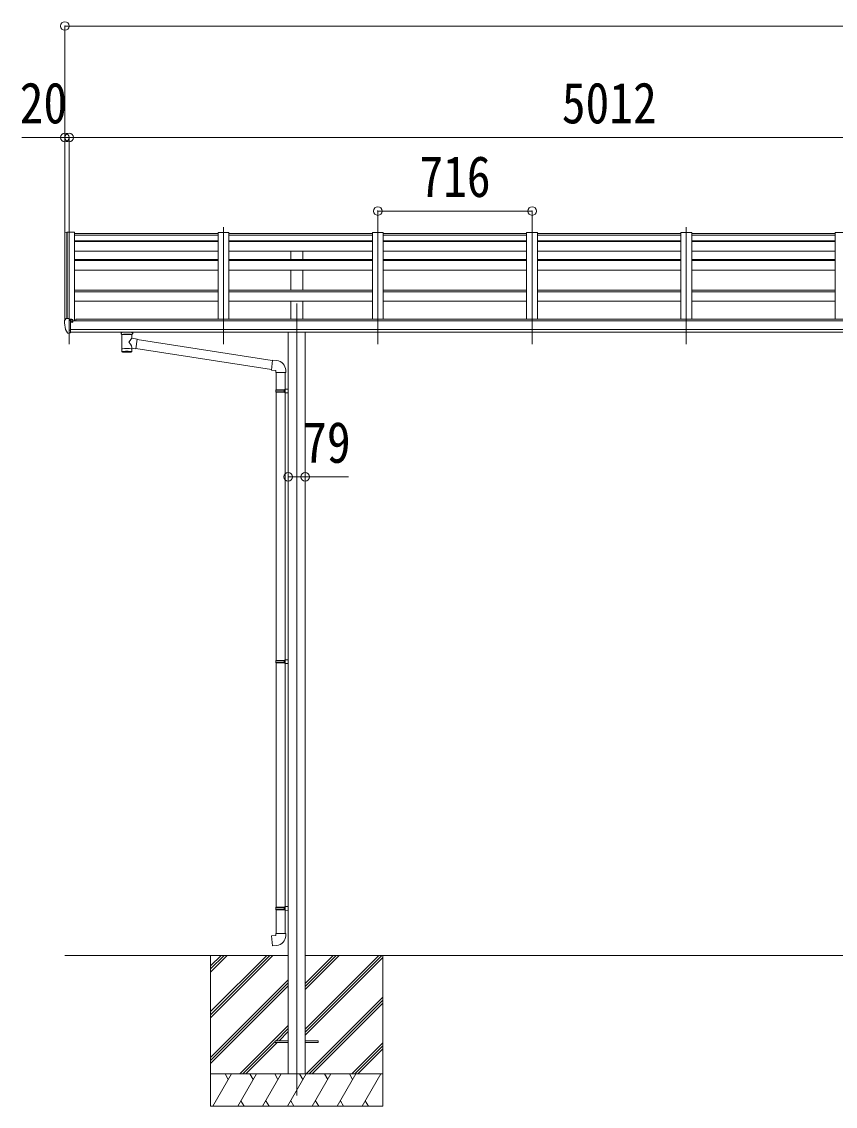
# Model space of a CAD drawing. Units: millimetres at full size, sheet at 1:40. Extents: x -11181 to 11305, y -7804 to 7716.
# Drawn here: x -1186 to 2590, y -4439 to 594 of the extents above; entities that cross this region are included whole.
import ezdxf
from ezdxf.enums import TextEntityAlignment as Align

# ---------------------------------------------------------------- set-up
doc = ezdxf.new("R2010")
doc.units = ezdxf.units.MM
doc.header["$LTSCALE"] = 40
doc.header["$PDMODE"] = 32
doc.header["$PDSIZE"] = 40
for name, color, linetype, lineweight in [('0-0_0', 7, 'Continuous', 9), ('0-1_本体', 4, 'Continuous', 9), ('0-2_部品', 7, 'Continuous', 9), ('0-8_PARTS2', 2, 'Continuous', 9), ('0-A_寸法', 6, 'Continuous', 9)]:
    doc.layers.add(name, color=color, linetype=linetype, lineweight=lineweight)
doc.styles.add('ＭＳ ゴシック', font='')
doc.styles.get('ＭＳ ゴシック').set_extended_font_data('MS Gothic')

msp = doc.modelspace()

# ---------------------------------------------------------------- linework, layer by layer
at = {"layer": '0-0_0'}
for p, q in [((-985.53, -3739.42), (50.97, -3739.42)), ((-309.53, -3739.42), (-309.53, -4439.42)), ((-309.53, -4000.15), (-48.8, -3739.42)), ((-309.53, -4014.29), (-34.66, -3739.42)), ((-309.53, -4028.44), (-20.51, -3739.42)), ((-309.53, -3816.31), (-232.65, -3739.42)), ((-309.53, -3802.16), (-246.79, -3739.42)), ((-309.53, -3788.02), (-260.93, -3739.42)), ((129.97, -3739.42), (2950.97, -3739.42)), ((129.97, -4081.15), (471.7, -3739.42)), ((129.97, -4095.29), (485.84, -3739.42)), ((129.97, -3897.3), (287.85, -3739.42)), ((129.97, -3883.16), (273.71, -3739.42)), ((129.97, -3869.02), (259.57, -3739.42)), ((129.97, -4109.44), (490.47, -3748.94)), ((490.47, -3739.42), (490.47, -4439.42)), ((-309.53, -4212.28), (50.97, -3851.79)), ((-309.53, -4226.43), (50.97, -3865.93)), ((-309.53, -4240.57), (50.97, -3880.07)), ((133.83, -4289.42), (490.47, -3932.79)), ((147.97, -4289.42), (490.47, -3946.93)), ((162.12, -4289.42), (490.47, -3961.07)), ((-174.54, -4289.42), (50.97, -4063.92)), ((-5.88, -4134.91), (50.97, -4078.06)), ((8.26, -4134.91), (50.97, -4092.2)), ((-160.39, -4289.42), (-9.53, -4138.56)), ((-146.25, -4289.42), (-0.74, -4143.91)), ((345.96, -4289.42), (490.47, -4144.92)), ((360.11, -4289.42), (490.47, -4159.06)), ((374.25, -4289.42), (490.47, -4173.2)), ((490.47, -4289.42), (-309.53, -4289.42)), ((-299.24, -4439.42), (-212.64, -4289.42)), ((-227.64, -4315.41), (-242.64, -4289.42)), ((-183.77, -4439.42), (-97.17, -4289.42)), ((-112.17, -4315.41), (-127.17, -4289.42)), ((-68.3, -4439.42), (18.3, -4289.42)), ((3.3, -4315.41), (-11.7, -4289.42)), ((47.17, -4439.42), (133.77, -4289.42)), ((118.77, -4315.41), (103.77, -4289.42)), ((162.64, -4439.42), (249.24, -4289.42)), ((234.24, -4315.41), (219.24, -4289.42)), ((278.11, -4439.42), (364.71, -4289.42)), ((334.71, -4289.42), (349.71, -4315.41)), ((393.58, -4439.42), (480.18, -4289.42)), ((-168.77, -4413.45), (-153.77, -4439.42)), ((-53.3, -4413.44), (-38.3, -4439.42)), ((62.17, -4413.44), (77.17, -4439.42)), ((177.64, -4413.45), (192.64, -4439.42)), ((293.11, -4413.45), (308.11, -4439.42)), ((408.58, -4413.45), (423.58, -4439.42)), ((-309.53, -4439.42), (490.47, -4439.42))]:
    msp.add_line(p, q, dxfattribs=at)
at = {"layer": '0-1_本体'}
for p, q in [((-985.52, -384.4), (-985.53, -790.04)), ((-984.58, -383.52), (-976.75, -383.11)), ((-976.53, -383.18), (-976.53, -783.49)), ((-976.45, -383.3), (-975.83, -384.92)), ((-940.53, -383.1), (-940.53, -793.67)), ((-274.53, -389.18), (-940.53, -389.18)), ((-940.53, -396.1), (-274.53, -396.1)), ((-274.53, -383.7), (-274.53, -783.27)), ((-224.53, -383.7), (-274.53, -383.7)), ((-224.53, -383.7), (-224.53, -783.27)), ((441.47, -389.18), (-224.53, -389.18)), ((-224.53, -396.1), (441.47, -396.1)), ((441.47, -383.7), (441.47, -783.27)), ((491.47, -383.7), (441.47, -383.7)), ((491.47, -383.7), (491.47, -783.27)), ((1157.47, -389.18), (491.47, -389.18)), ((491.47, -396.1), (1157.47, -396.1)), ((1157.47, -383.7), (1157.47, -783.27)), ((1207.47, -383.7), (1157.47, -383.7)), ((1207.47, -383.7), (1207.47, -783.27)), ((1873.47, -389.18), (1207.47, -389.18)), ((1207.47, -396.1), (1873.47, -396.1)), ((1873.47, -383.7), (1873.47, -783.27)), ((1923.47, -383.7), (1873.47, -383.7)), ((1923.47, -383.7), (1923.47, -783.27)), ((2589.47, -389.18), (1923.47, -389.18)), ((1923.47, -396.1), (2589.47, -396.1)), ((2589.47, -383.7), (2589.47, -783.27)), ((2639.47, -383.7), (2589.47, -383.7)), ((-940.53, -422.81), (-274.53, -422.81)), ((-940.53, -425.66), (-274.53, -425.66)), ((-224.53, -422.81), (441.47, -422.81)), ((-224.53, -425.66), (441.47, -425.66)), ((491.47, -422.81), (1157.47, -422.81)), ((491.47, -425.66), (1157.47, -425.66)), ((1207.47, -422.81), (1873.47, -422.81)), ((1207.47, -425.66), (1873.47, -425.66)), ((1923.47, -422.81), (2589.47, -422.81)), ((1923.47, -425.66), (2589.47, -425.66)), ((-940.53, -470.39), (-274.53, -470.39)), ((-224.53, -470.39), (441.47, -470.39)), ((62.97, -509.08), (62.97, -470.39)), ((117.97, -509.08), (117.97, -470.39)), ((491.47, -470.39), (1157.47, -470.39)), ((1207.47, -470.39), (1873.47, -470.39)), ((1923.47, -470.39), (2589.47, -470.39)), ((-940.53, -509.08), (-274.53, -509.08)), ((-940.53, -514.37), (-274.53, -514.37)), ((-224.53, -509.08), (441.47, -509.08)), ((-224.53, -514.37), (441.47, -514.37)), ((491.47, -509.08), (1157.47, -509.08)), ((491.47, -514.37), (1157.47, -514.37)), ((1207.47, -509.08), (1873.47, -509.08)), ((1207.47, -514.37), (1873.47, -514.37)), ((1923.47, -509.08), (2589.47, -509.08)), ((1923.47, -514.37), (2589.47, -514.37)), ((-940.53, -558.45), (-274.53, -558.45)), ((-224.53, -558.45), (441.47, -558.45)), ((62.97, -652), (62.97, -558.45)), ((117.97, -652), (117.97, -558.45)), ((491.47, -558.45), (1157.47, -558.45)), ((1207.47, -558.45), (1873.47, -558.45)), ((1923.47, -558.45), (2589.47, -558.45)), ((-940.53, -652), (-274.53, -652)), ((-224.53, -652), (441.47, -652)), ((491.47, -652), (1157.47, -652)), ((1207.47, -652), (1873.47, -652)), ((1923.47, -652), (2589.47, -652)), ((-940.53, -658.8), (-274.53, -658.8)), ((-940.53, -702.35), (-274.53, -702.35)), ((-224.53, -658.8), (441.47, -658.8)), ((-224.53, -702.35), (441.47, -702.35)), ((62.97, -786.97), (62.97, -702.35)), ((117.97, -786.97), (117.97, -702.35)), ((491.47, -658.8), (1157.47, -658.8)), ((491.47, -702.35), (1157.47, -702.35)), ((1207.47, -658.8), (1873.47, -658.8)), ((1207.47, -702.35), (1873.47, -702.35)), ((1923.47, -658.8), (2589.47, -658.8)), ((1923.47, -702.35), (2589.47, -702.35)), ((4039.97, -793.67), (-959.03, -793.67)), ((-935.53, -793.67), (-935.53, -786.97)), ((4016.47, -786.97), (-935.53, -786.97)), ((-959.03, -834.9), (4039.97, -834.9)), ((4039.97, -846.74), (-959.03, -846.67)), ((50.97, -846.84), (50.97, -4289.42)), ((129.97, -846.84), (129.97, -4289.42))]:
    msp.add_line(p, q, dxfattribs=at)
msp.add_lwpolyline([(-975.83, -783.49), (-975.83, -383.1), (-940.53, -383.1)], dxfattribs=at)
msp.add_circle((-951.56, -798.41), 3, dxfattribs=at)
for centre, radius, start, end in [((-984.53, -384.52), 1, 93, 173.32986), ((-976.73, -383.41), 0.301, 21.06327, 92.86679)]:
    msp.add_arc(centre, radius, start, end, dxfattribs=at)
at = {"layer": '0-2_部品'}
for p, q in [((-987.53, -793.06), (-987.53, -793.69)), ((-980.62, -784.26), (-984.69, -790.07)), ((-965.53, -852.19), (-965.53, -783.69)), ((-964.03, -784.61), (-965.53, -784.61)), ((-959.03, -793.42), (-965.53, -793.03)), ((-964.03, -784.61), (-964.03, -790.78)), ((-954.35, -786.11), (-964.03, -785.38)), ((-964.03, -788.38), (-950.03, -788.43)), ((-954.56, -798.61), (-954.03, -798.61)), ((-954.03, -798.61), (-953.73, -798.61)), ((-953.53, -788.42), (-953.53, -786.52)), ((-949.03, -789.54), (-949.03, -793.5)), ((-973.15, -850.38), (-982.9, -835)), ((-967.03, -852.1), (-970.74, -851.87)), ((-967.03, -852.1), (-965.53, -852.19)), ((-965.53, -849.99), (-965.03, -849.99)), ((-965.03, -849.99), (-964.53, -848.99)), ((-959.03, -848.99), (-964.53, -848.99)), ((-725.03, -853), (-725.03, -846.88)), ((-671.03, -853), (-671.03, -846.88)), ((-720.93, -857.5), (-720.95, -937.79)), ((-675.13, -875.07), (-675.13, -857.49)), ((-649.91, -878.98), (-675.13, -875.07)), ((-649.91, -878.98), (-656.93, -924.24)), ((-23.07, -978.29), (-650.22, -880.99)), ((-675.11, -937.79), (-675.13, -921.16)), ((-675.13, -921.41), (-656.93, -924.24)), ((-26.74, -1020.22), (-656.66, -922.5)), ((-2.11, -978.67), (-22.94, -976.85)), ((-7.03, -1034.42), (38.97, -1034.42)), ((-5.03, -1034.42), (-5.03, -1113.68)), ((36.97, -1034.42), (36.97, -1111.12)), ((38.97, -1034.42), (38.97, -1023.5)), ((-7.03, -1115.68), (-6.03, -1113.68)), ((-7.03, -1115.68), (36.97, -1115.68)), ((-7.03, -1115.68), (-7.03, -1123.68)), ((-7.03, -1123.68), (36.97, -1123.68)), ((-7.03, -1123.68), (-6.03, -1125.68)), ((-6.03, -1113.68), (36.97, -1113.68)), ((-6.03, -1125.68), (36.97, -1125.68)), ((-5.03, -1125.68), (-5.03, -2369.86)), ((32.49, -1115.68), (32.07, -1113.68)), ((34.97, -1111.18), (50.97, -1110.71)), ((34.97, -1113.18), (34.97, -1111.18)), ((34.97, -1113.18), (36.97, -1113.18)), ((34.97, -1128.18), (34.97, -1126.18)), ((34.97, -1128.18), (50.97, -1128.65)), ((36.97, -1128.23), (36.97, -2367.3)), ((50.97, -1110.71), (50.97, -1128.65)), ((-7.03, -2371.86), (-6.03, -2369.86)), ((-7.03, -2371.86), (36.97, -2371.86)), ((-7.03, -2371.86), (-7.03, -2379.86)), ((-7.03, -2379.86), (36.97, -2379.86)), ((-7.03, -2379.86), (-6.03, -2381.86)), ((-6.03, -2369.86), (36.97, -2369.86)), ((-6.03, -2381.86), (36.97, -2381.86)), ((-5.03, -2381.86), (-5.03, -3515.02)), ((32.49, -2371.86), (32.07, -2369.86)), ((34.97, -2367.36), (50.97, -2366.89)), ((34.97, -2369.36), (34.97, -2367.36)), ((34.97, -2369.36), (36.97, -2369.36)), ((34.97, -2384.36), (34.97, -2382.36)), ((34.97, -2384.36), (50.97, -2384.83)), ((36.97, -2384.42), (36.97, -3512.46)), ((50.97, -2366.89), (50.97, -2384.83)), ((-7.03, -3517.02), (-6.03, -3515.02)), ((-7.03, -3517.02), (36.97, -3517.02)), ((-7.03, -3517.02), (-7.03, -3525.02)), ((-6.03, -3515.02), (36.97, -3515.02)), ((32.49, -3517.02), (32.07, -3515.02)), ((34.97, -3512.52), (50.97, -3512.05)), ((34.97, -3514.52), (34.97, -3512.52)), ((34.97, -3514.52), (36.97, -3514.52)), ((50.97, -3512.05), (50.97, -3529.99)), ((-7.03, -3525.02), (36.97, -3525.02)), ((-7.03, -3525.02), (-6.03, -3527.02)), ((-6.03, -3527.02), (36.97, -3527.02)), ((-5.03, -3527.02), (-5.03, -3637.02)), ((34.97, -3529.52), (34.97, -3527.52)), ((34.97, -3529.52), (50.97, -3529.99)), ((36.97, -3529.58), (36.97, -3637.02)), ((-7.03, -3637.02), (38.97, -3637.02)), ((-7.03, -3647.02), (-7.03, -3637.02)), ((38.97, -3637.02), (38.97, -3647.94))]:
    msp.add_line(p, q, dxfattribs=at)
at = {"layer": '0-2_部品', "color": 4}
for p, q in [((-9.53, -4134.91), (50.97, -4134.91)), ((-9.53, -4134.91), (-9.53, -4143.91)), ((-9.53, -4143.91), (50.97, -4143.91)), ((129.97, -4134.91), (190.47, -4134.91)), ((129.97, -4143.91), (190.47, -4143.91)), ((190.47, -4134.91), (190.47, -4143.91))]:
    msp.add_line(p, q, dxfattribs=at)
at = {"layer": '0-2_部品'}
for points in [[(-965.53, -783.69), (-977.53, -783.69), (-979.86, -783.83)], [(-959.03, -848.99), (-959.03, -790.78), (-964.03, -790.78)], [(-954.35, -786.11), (-954.19, -786.12), (-954.03, -786.16), (-953.89, -786.2), (-953.76, -786.25), (-953.66, -786.31), (-953.59, -786.38), (-953.54, -786.45), (-953.53, -786.52)], [(-953.73, -797.42), (-953.73, -798.61), (-949.03, -798.61)], [(-949.03, -796.99), (-949.03, -798.61), (-948.56, -798.61)], [(-965.53, -838.3), (-962.37, -837.89), (-959.03, -837.46)], [(-724.99, -853.06), (-725.01, -852.7), (-724.77, -851.74), (-724.25, -850.86), (-723.44, -850.02), (-722.33, -849.22), (-720.93, -848.5)], [(-724.99, -852.94), (-725.01, -853.3), (-724.77, -854.26), (-724.25, -855.14), (-723.44, -855.98), (-722.33, -856.77), (-720.93, -857.5)], [(-675.13, -848.51), (-674.9, -848.6), (-673.54, -849.34), (-672.43, -850.19), (-671.67, -851.05), (-671.21, -851.95), (-671.04, -852.84)], [(-675.13, -857.49), (-674.9, -857.39), (-673.54, -856.66), (-672.43, -855.81), (-671.67, -854.95), (-671.21, -854.05), (-671.04, -853.16)], [(-22.94, -976.85), (-26.95, -1022.68), (-7.03, -1024.42), (-7.03, -1034.42)], [(32.49, -1115.68), (32.49, -1123.68), (32.07, -1125.68)], [(34.97, -1126.18), (36.97, -1126.18), (36.97, -1113.18)], [(32.49, -2371.86), (32.49, -2379.86), (32.07, -2381.86)], [(34.97, -2382.36), (36.97, -2382.36), (36.97, -2369.36)], [(32.49, -3517.02), (32.49, -3525.02), (32.07, -3527.02)], [(34.97, -3527.52), (36.97, -3527.52), (36.97, -3514.52)], [(-2.11, -3692.77), (-22.94, -3694.59), (-26.95, -3648.77), (-7.03, -3647.02)]]:
    msp.add_lwpolyline(points, dxfattribs=at)
for centre, radius, start, end in [((-984.53, -793.06), 3, 93, 180), ((-795.04, -793.69), 192.49, 180.0008, 192.1233), ((-979.8, -784.83), 1, 93.5, 145), ((-951.53, -798.61), 2.5, 151.64236, 180), ((-951.53, -798.61), 2.5, 0, 151.64236), ((-980.3, -833.5), 3, 191.83348, 210), ((-970.55, -848.88), 3, 210, 266.5), ((-707.96, -898.22), 51.38, 92.46126, 104.61963), ((-688.07, -898.22), 51.38, 75.38037, 87.53874), ((-6.03, -1023.5), 45, 0, 85), ((-6.03, -3647.94), 45, 275, 0)]:
    msp.add_arc(centre, radius, start, end, dxfattribs=at)
for centre, major_axis, ratio, start_param, end_param in [((-950.03, -789.54), (-0.02, 1.1), 0.906239, 4.6917496, 6.2625459), ((-698.01, -857.06), (-22.91, -0.42), 0.072511, 4.711586, 6.2823824), ((-698.05, -857.07), (22.92, -0.42), 0.07247, 0.0008089, 1.5716053), ((-687.03, -853), (16, 0), 0.361356, 0, 0.0194874), ((-687.03, -853), (16, 0), 0.361356, 6.2636979, 6.2831853), ((-698.03, -858.69), (-22.91, -0.42), 0.072511, 4.711586, 6.2823824), ((-698.05, -858.69), (22.92, -0.42), 0.07247, 0.0008089, 1.5716053), ((-698.03, -894.62), (-22.81, 26.62), 0.234429, 3.1563334, 4.5976381), ((-695.48, -897.27), (20.32, 22.25), 0.045535, 4.9756507, 6.2441899), ((-698.03, -937.79), (22.92, 0), 0.101955, 6.2829723, 9.4248207), ((-698.03, -937.79), (22.92, 0), 0.101955, 3.1415499, 6.2833984), ((-698.03, -925.35), (22.91, 0), 0.122865, 6.2831853, 9.424778)]:
    msp.add_ellipse(centre, major_axis=major_axis, ratio=ratio, start_param=start_param, end_param=end_param, dxfattribs=at)
at = {"layer": '0-8_PARTS2'}
for p, q in [((-965.53, -383.73), (-965.53, -903.02)), ((-249.53, -903.02), (-249.53, -359.17)), ((466.47, -903.02), (466.47, -359.17)), ((1182.47, -903.02), (1182.47, -359.17)), ((1898.47, -903.02), (1898.47, -359.17)), ((90.47, -714.21), (90.47, -4389.44))]:
    msp.add_line(p, q, dxfattribs=at)
at = {"layer": '0-A_寸法'}
for p, q in [((-985.52, 574.23), (-985.52, 56.99)), ((-985.52, 574.23), (9078.46, 574.23)), ((-985.52, 56.99), (-1185.52, 56.99)), ((-985.52, 56.99), (-985.52, -398.59)), ((-965.52, 56.99), (-985.52, 56.99)), ((-965.52, 56.99), (-965.52, -398.59)), ((-965.52, 56.99), (-965.52, -398.59)), ((-965.52, 56.99), (4046.47, 56.99)), ((466.47, -284.45), (466.47, -402.06)), ((466.47, -284.45), (1182.47, -284.45)), ((1182.47, -284.45), (1182.47, -402.06)), ((50.97, -1518.17), (129.97, -1518.17)), ((129.97, -1518.17), (329.97, -1518.17))]:
    msp.add_line(p, q, dxfattribs=at)
for p in [(-985.52, 574.23), (-985.52, 56.99), (-965.52, 56.99), (466.47, -284.45), (1182.47, -284.45), (50.97, -1518.17), (129.97, -1518.17)]:
    msp.add_point(p, dxfattribs=at)

# ---------------------------------------------------------------- texts
at = {"layer": '0-A_寸法', "color": 7, "style": 'ＭＳ ゴシック', "width": 0.85}
for s, p in [('20', (-1195.52, 64.99)), ('5012', (1320.47, 64.99)), ('716', (659.47, -276.45)), ('79', (119.97, -1510.17))]:
    msp.add_text(s, height=190.6, dxfattribs=at).set_placement(p, align=Align.BOTTOM_LEFT)

doc.saveas('drawing.dxf')
